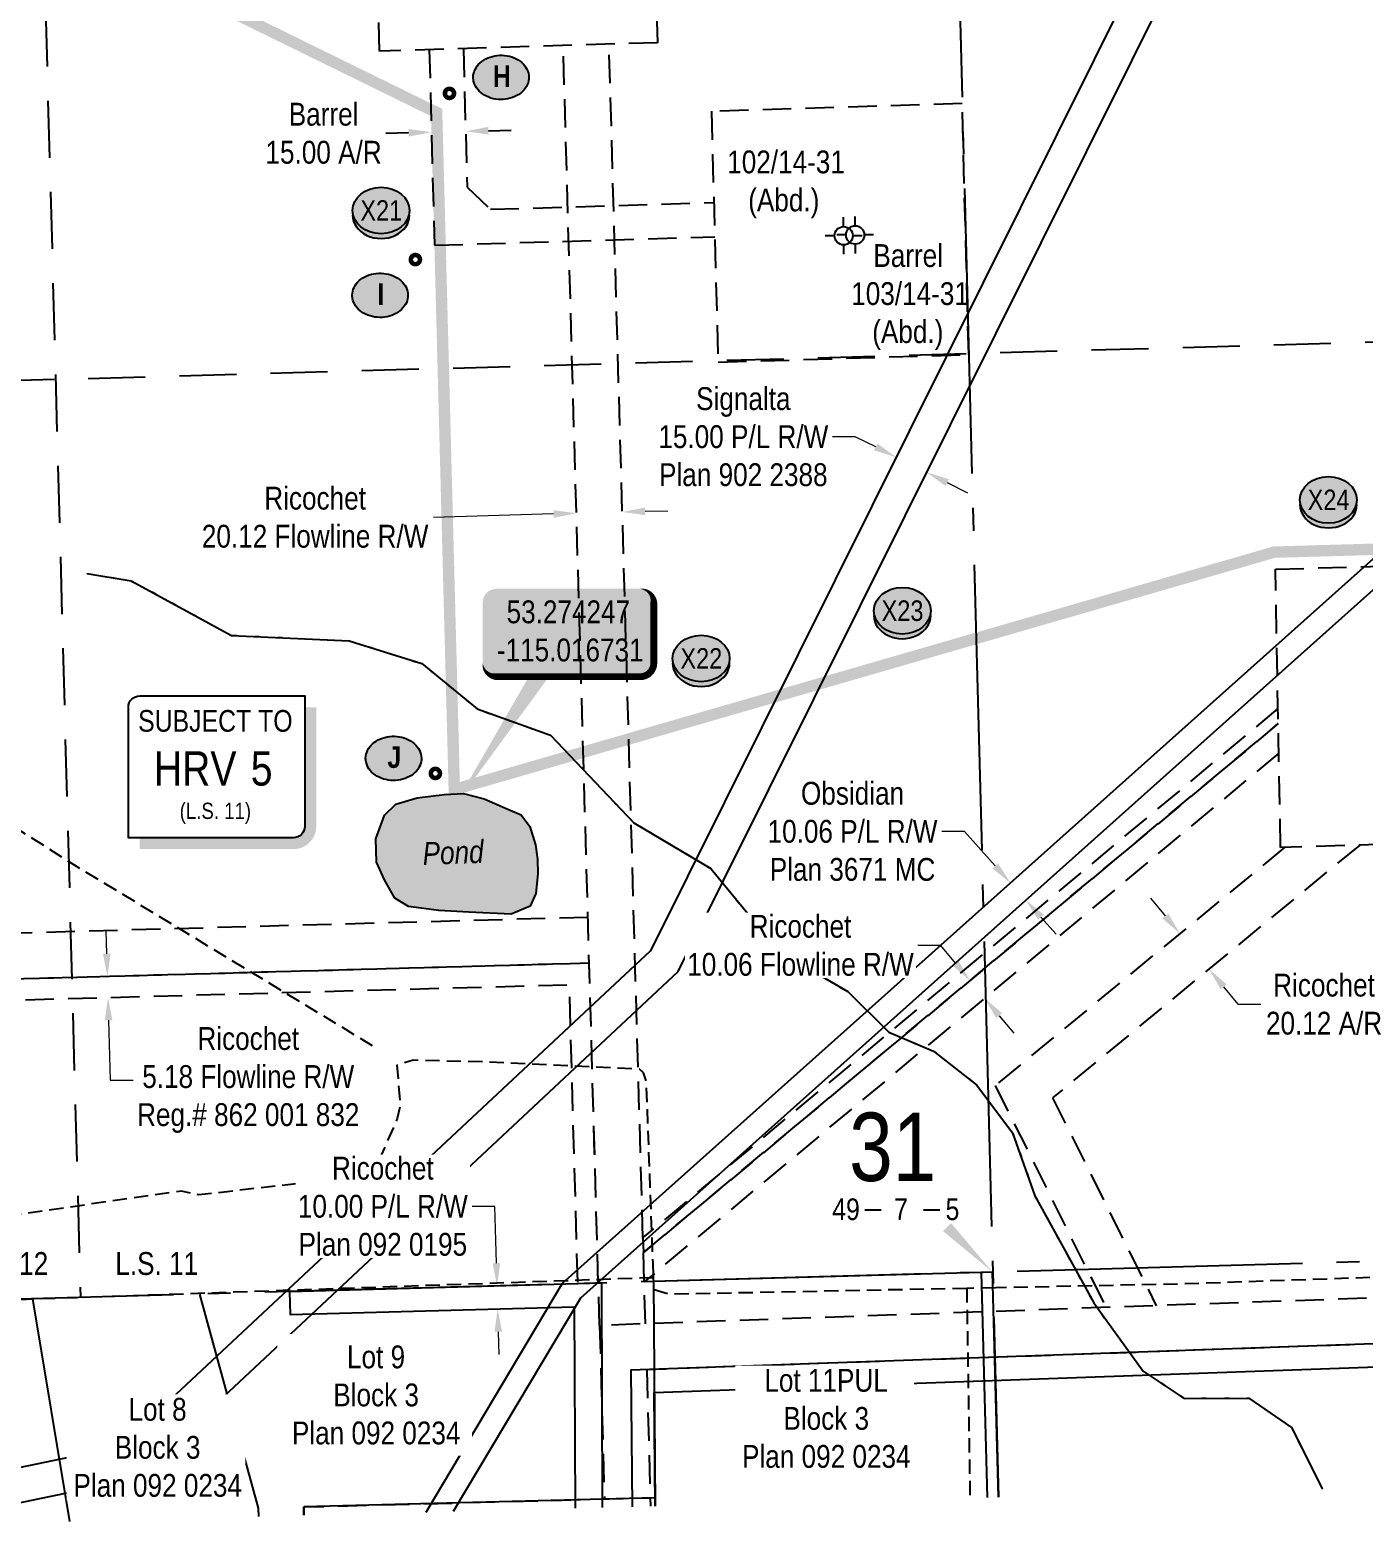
# Model space of a CAD drawing. Extents: x 629055 to 633377, y 5904225 to 5907946.
# Drawn here: x 632059 to 632644, y 5904296 to 5904953 of the extents above; entities that cross this region are included whole.
import ezdxf
from ezdxf.enums import TextEntityAlignment as Align

# ---------------------------------------------------------------- set-up
doc = ezdxf.new("R2010")
doc.units = 0
doc.header["$LTSCALE"] = 5
for name, pattern in [('foc-ACCESSROAD', [3.75, 2.5, -1.25]), ('foc-FLOWLINE', [3.75, 2.5, -1.25]), ('foc-LSD', [8, 5, -3]), ('foc-QUARTERLINE', [33, 25, -3, 2, -3]), ('foc-WHEELTRACKS', [2, 0.4, -1.6]), ('UG_PIPE', [1.875, 1.25, -0.625])]:
    doc.linetypes.add(name, pattern=pattern)
for name, color, linetype in [('10', 1, 'Continuous'), ('9', 3, 'Continuous'), ('AS-PIPE-UG', 44, 'UG_PIPE'), ('C-RW', 13, 'Continuous'), ('CG-NOTES', 7, 'Continuous'), ('CTW', 7, 'Continuous'), ('DETAIL-T', 7, 'Continuous'), ('F-AR', 190, 'foc-ACCESSROAD'), ('F-FLOWLINE', 190, 'foc-FLOWLINE'), ('F-RW', 190, 'Continuous'), ('F-WS', 190, 'foc-ACCESSROAD'), ('F-WS-S', 190, 'Continuous'), ('L-QSEC', 8, 'foc-QUARTERLINE'), ('L-SECLBL', 7, 'Continuous'), ('L-SECTION-LSD', 7, 'foc-LSD'), ('L-TITLEDB', 4, 'Continuous'), ('L-TITLEDB-T', 4, 'Continuous'), ('P-CROSSINGS', 250, 'Continuous'), ('T-WATER', 160, 'Continuous'), ('T-WATER-H', 133, 'Continuous'), ('T-WATER-P3', 160, 'foc-WHEELTRACKS'), ('T-WATER-T', 170, 'Continuous')]:
    doc.layers.add(name, color=color, linetype=linetype)
for name, color, linetype, lineweight in [('C-RW-T', 13, 'Continuous', 9), ('F-AR-T', 190, 'Continuous', 9), ('F-FLOWLINE-T', 190, 'Continuous', 9), ('F-RW-T', 190, 'Continuous', 9), ('F-WS-T', 190, 'Continuous', 9)]:
    doc.layers.add(name, color=color, linetype=linetype, lineweight=lineweight)
for name, color, linetype, true_color in [('P-PROPOSED WL2-1', 7, 'Continuous', 0x05c1ff), ('P-PROPOSED WL2-2', 7, 'Continuous', 0x05c1ff), ('P-PROPOSED-WL2', 7, 'Continuous', 0x05c1ff)]:
    doc.layers.add(name, color=color, linetype=linetype, true_color=true_color)
doc.styles.add('100L', font='ARIALN.TTF', dxfattribs={"height": 11})
doc.styles.add('80', font='ARIALN.TTF', dxfattribs={"height": 10})
doc.styles.add('80CG', font='ARIALN.TTF', dxfattribs={"height": 10})
doc.styles.add('80L', font='ARIALN.TTF', dxfattribs={"height": 10})
doc.styles.add('BOLD', font='ARIALNB.TTF')
doc.styles.add('Crossing', font='ARIALN.TTF', dxfattribs={"height": 10})
doc.styles.add('foc-LtypeFont', font='ARIALN.TTF', dxfattribs={"height": 7.35})
doc.styles.add('HRV', font='ARIALN.TTF', dxfattribs={"height": 3})
doc.styles.add('SIMPLEX', font='ARIALN.TTF')
doc.styles.add('TXT', font='ARIALN.TTF', dxfattribs={"height": 0.2})
doc.linetypes.add('foc-TOPO-flowdirection-NOLINE', pattern='A,0,[">",foc-LtypeFont,S=0.3,R=0,X=0,Y=-0.945],-20,[">",foc-LtypeFont,S=0.3,R=0,X=0,Y=-0.945],0', length=20)
doc.dimstyles.new('Compass 5 000', dxfattribs={"dimscale": 5, "dimtxt": 9, "dimasz": 2, "dimexe": 0.2, "dimexo": 0.0625, "dimgap": 0.5, "dimtad": 0, "dimtih": 1, "dimtoh": 1, "dimzin": 0, "dimdsep": 46, "dimtxsty": '80CG', "dimcen": 0.1, "dimse1": 1, "dimse2": 1, "dimclrd": 256, "dimclrt": 256, "dimaunit": 1, "dimadec": 4, "dimazin": 0, "dimtfac": 0.06, "dimtofl": 0, "dimtmove": 0, "dimatfit": 1, "dimfxl": 0.2, "dimtolj": 1, "dimtzin": 0, "dimlwd": -1, "dimarcsym": 0})

# ---------------------------------------------------------------- blocks, each defined once
blk = doc.blocks.new('L-SECLBL')
at = {"layer": '9', "color": 7}
for p, q in [((-5.08, -27.83), (-12.29, -27.83)), ((20.7, -27.83), (13.5, -27.83))]:
    blk.add_line(p, q, dxfattribs=at)
at = {"layer": '10', "color": 2, "style": 'SIMPLEX'}
blk.add_attdef('SEC', text='', height=30, dxfattribs=at).set_placement((0, 0), align=Align.MIDDLE)
at = {"layer": '10', "color": 5, "style": '80L'}
blk.add_attdef('TWP', text='', height=9.5, dxfattribs=at).set_placement((-14.43, -27.37), align=Align.MIDDLE_RIGHT)
blk.add_attdef('RGE', text='', height=9.5, dxfattribs=at).set_placement((3.62, -27.37), align=Align.MIDDLE_CENTER)
blk.add_attdef('MER', text='', height=9.5, dxfattribs=at).set_placement((23.17, -27.37), align=Align.MIDDLE_LEFT)
blk = doc.blocks.new('HRV')
blk.add_lwpolyline([(-35.14, 31.6), (37.21, 31.6), (37.21, -25.54, -0.414214), (32.21, -30.54), (-40.14, -30.54), (-40.14, 26.6, -0.414214)], format="xyb", close=True)
at = {"const_width": 5, "flags": 128}
blk.add_lwpolyline([(-35.14, -33.04), (32.21, -33.04, 0.414214), (39.71, -25.54), (39.71, 26.6)], format="xyb", dxfattribs=at)
at = {"style": '80L'}
blk.add_text('SUBJECT TO', height=9.5, dxfattribs=at).set_placement((-2.01, 13.06), align=Align.BOTTOM_CENTER)
blk.add_attdef('(N.W.1/4 00)', text='', height=7.12, dxfattribs=at).set_placement((-2.01, -24.45), align=Align.BOTTOM_CENTER)
at = {"layer": 'CTW', "color": 3, "style": 'HRV'}
blk.add_text('HRV', height=15, dxfattribs=at).set_placement((-10.88, -0.18), align=Align.MIDDLE_CENTER)
blk.add_attdef('0', text='', height=15, dxfattribs=at).set_placement((18.28, -0.18), align=Align.MIDDLE_CENTER)
blk = doc.blocks.new('*D661')
at = {"layer": 'F-RW-T', "transparency": 16777216}
for p, q in [((632421.12, 5904775.22), (632411.12, 5904775.22)), ((632430.07, 5904770.76), (632421.12, 5904775.22)), ((632461.39, 5904755.16), (632470.35, 5904750.7))]:
    blk.add_line(p, q, dxfattribs=at)
for points in [[(632430.81, 5904772.26), (632429.32, 5904769.27), (632439.02, 5904766.31)], [(632462.14, 5904756.65), (632460.65, 5904753.67), (632452.44, 5904759.62)]]:
    blk.add_solid(points, dxfattribs=at)
at = {"layer": 'F-RW-T', "transparency": 16777216, "insert": (632372.03, 5904775.22), "char_height": 10, "attachment_point": 5, "style": '80CG'}
blk.add_mtext('\\A1;Signalta\\P15.00 P/L R/W\\PPlan 902 2388', dxfattribs=at)
blk = doc.blocks.new('GABD')
for p, q in [((0, 0.81), (0, 1.62)), ((-0.81, 0), (-1.62, 0)), ((1.62, 0), (0.81, 0)), ((0, -0.81), (0, -1.62))]:
    blk.add_line(p, q)
blk.add_circle((0, 0), 0.8)
blk = doc.blocks.new('*D666')
at = {"layer": 'F-FLOWLINE-T', "transparency": 16777216}
for p, q in [((632288.88, 5904741.43), (632236.26, 5904739.93)), ((632328.98, 5904742.57), (632338.97, 5904742.85))]:
    blk.add_line(p, q, dxfattribs=at)
for points in [[(632288.83, 5904743.09), (632288.93, 5904739.76), (632298.87, 5904741.71)], [(632328.93, 5904744.23), (632329.02, 5904740.9), (632318.98, 5904742.28)]]:
    blk.add_solid(points, dxfattribs=at)
at = {"layer": 'F-FLOWLINE-T', "transparency": 16777216, "insert": (632184.31, 5904739.93), "char_height": 10, "attachment_point": 5, "style": '80CG'}
blk.add_mtext('\\A1;Ricochet\\P20.12 Flowline R/W', dxfattribs=at)
blk = doc.blocks.new('*D668')
at = {"layer": 'F-AR-T', "transparency": 16777216}
for p, q in [((632557.06, 5904565.29), (632550.71, 5904573.02)), ((632582.53, 5904534.31), (632588.89, 5904526.58)), ((632588.89, 5904526.58), (632598.89, 5904526.58))]:
    blk.add_line(p, q, dxfattribs=at)
for points in [[(632558.35, 5904566.35), (632555.77, 5904564.23), (632563.41, 5904557.57)], [(632583.82, 5904535.37), (632581.25, 5904533.25), (632576.18, 5904542.03)]]:
    blk.add_solid(points, dxfattribs=at)
at = {"layer": 'F-AR-T', "transparency": 16777216, "insert": (632626.62, 5904526.58), "char_height": 10, "attachment_point": 5, "style": '80CG'}
blk.add_mtext('\\A1;Ricochet\\P20.12 A/R', dxfattribs=at)
blk = doc.blocks.new('*D671')
at = {"layer": 'F-WS-S', "transparency": 16777216}
for p, q in [((632260.28, 5904909.34), (632270.28, 5904909.6)), ((632225.3, 5904908.42), (632215.3, 5904908.16))]:
    blk.add_line(p, q, dxfattribs=at)
for points in [[(632225.26, 5904910.09), (632225.34, 5904906.76), (632235.3, 5904908.68)], [(632260.24, 5904911), (632260.33, 5904907.67), (632250.29, 5904909.08)]]:
    blk.add_solid(points, dxfattribs=at)
at = {"layer": 'F-WS-S', "transparency": 16777216, "insert": (632188.02, 5904908.16), "char_height": 10, "attachment_point": 5, "style": '80CG'}
blk.add_mtext('\\A1;Barrel\\P15.00 A/R', dxfattribs=at)
blk = doc.blocks.new('*D672')
at = {"layer": 'C-RW-T', "transparency": 16777216}
for p, q in [((632469, 5904602.3), (632459, 5904602.3)), ((632482.47, 5904587.22), (632469, 5904602.3)), ((632502.5, 5904564.8), (632509.16, 5904557.34))]:
    blk.add_line(p, q, dxfattribs=at)
for points in [[(632483.72, 5904588.33), (632481.23, 5904586.1), (632489.14, 5904579.76)], [(632503.74, 5904565.91), (632501.26, 5904563.69), (632495.84, 5904572.26)]]:
    blk.add_solid(points, dxfattribs=at)
at = {"layer": 'C-RW-T', "transparency": 16777216, "insert": (632419.91, 5904602.3), "char_height": 10, "attachment_point": 5, "style": '80CG'}
blk.add_mtext('\\A1;Obsidian\\P10.06 P/L R/W\\PPlan 3671 MC', dxfattribs=at)
blk = doc.blocks.new('*D673')
at = {"layer": 'F-FLOWLINE-T', "transparency": 16777216}
for p, q in [((632458.59, 5904552.37), (632448.59, 5904552.37)), ((632464.99, 5904544.68), (632458.59, 5904552.37)), ((632484.22, 5904521.58), (632490.62, 5904513.9))]:
    blk.add_line(p, q, dxfattribs=at)
for points in [[(632466.27, 5904545.75), (632463.71, 5904543.62), (632471.39, 5904537)], [(632485.5, 5904522.65), (632482.94, 5904520.52), (632477.82, 5904529.27)]]:
    blk.add_solid(points, dxfattribs=at)
at = {"layer": 'F-FLOWLINE-T', "transparency": 16777216, "insert": (632397.1, 5904552.37), "char_height": 10, "attachment_point": 5, "style": '80CG', "bg_fill": 3, "box_fill_scale": 1.1, "bg_fill_color": 256, "bg_fill_true_color": 13158600, "bg_fill_transparency": 0}
blk.add_mtext('\\A1;Ricochet\\P10.06 Flowline R/W', dxfattribs=at)
blk = doc.blocks.new('*D704')
at = {"layer": 'F-RW-T', "transparency": 16777216}
for p, q in [((632263.09, 5904438.04), (632253.09, 5904438.04)), ((632263.78, 5904413.2), (632263.09, 5904438.04)), ((632264.61, 5904383.14), (632264.89, 5904373.15))]:
    blk.add_line(p, q, dxfattribs=at)
for points in [[(632265.45, 5904413.24), (632262.11, 5904413.15), (632264.06, 5904403.2)], [(632266.28, 5904383.19), (632262.95, 5904383.1), (632264.34, 5904393.14)]]:
    blk.add_solid(points, dxfattribs=at)
at = {"layer": 'F-RW-T', "transparency": 16777216, "insert": (632214, 5904438.04), "char_height": 10, "attachment_point": 5, "style": '80CG', "bg_fill": 3, "box_fill_scale": 1.1, "bg_fill_color": 256, "bg_fill_true_color": 13158600, "bg_fill_transparency": 0}
blk.add_mtext('\\A1;Ricochet\\P10.00 P/L R/W\\PPlan 092 0195', dxfattribs=at)
blk = doc.blocks.new('AA')
at = {"const_width": 4}
blk.add_lwpolyline([(-1, 0, 1), (1, 0, 1)], format="xyb", close=True, dxfattribs=at)
blk.add_circle((0, 0), 2)
blk = doc.blocks.new('Route_Letters')
h = blk.add_hatch(color=255)
h.dxf.hatch_style = 1
edge = h.paths.add_edge_path()
edge.add_ellipse((-0.12, 0.46), major_axis=(-11.97, 0), ratio=0.789318, start_angle=0, end_angle=360)
at = {"color": 5}
blk.add_open_spline([(-12.34, 0.46), (-12.34, -0.25), (-12.24, -0.97), (-11.72, -2.79), (-11.14, -3.88), (-9.56, -5.81), (-8.54, -6.66), (-6.22, -8.02), (-4.9, -8.54), (-2.12, -9.17), (-0.66, -9.3), (2.22, -9.13), (3.64, -8.84), (6.27, -7.89), (7.48, -7.22), (9.54, -5.6), (10.38, -4.64), (11.6, -2.54), (11.97, -1.4), (12.18, 0.91), (12.02, 2.08), (11.2, 4.3), (10.54, 5.35), (8.8, 7.2), (7.72, 7.99), (5.29, 9.24), (3.93, 9.68), (1.11, 10.18), (-0.35, 10.23), (-3.22, 9.91), (-4.61, 9.55), (-7.16, 8.47), (-8.32, 7.75), (-10.24, 6.02), (-11, 5.02), (-12.05, 2.86), (-12.32, 1.7), (-12.34, 0.52), (-12.34, 0.49), (-12.34, 0.46)], degree=3, knots=[0, 0, 0, 0, 0.219529, 0.219529, 0.575727, 0.575727, 0.931924, 0.931924, 1.288121, 1.288121, 1.644318, 1.644318, 2.000515, 2.000515, 2.356712, 2.356712, 2.712909, 2.712909, 3.069107, 3.069107, 3.425304, 3.425304, 3.781501, 3.781501, 4.137698, 4.137698, 4.493895, 4.493895, 4.850092, 4.850092, 5.20629, 5.20629, 5.562487, 5.562487, 5.918684, 5.918684, 6.274881, 6.274881, 6.283185, 6.283185, 6.283185, 6.283185], dxfattribs=at)
at = {"color": 14, "style": 'BOLD'}
blk.add_attdef('A', text='', height=9.5, dxfattribs=at).set_placement((0.22, 0.98), align=Align.MIDDLE)
blk = doc.blocks.new('*D733')
at = {"layer": 'F-FLOWLINE-T', "transparency": 16777216}
for p, q in [((632092.97, 5904548.72), (632092.69, 5904558.72)), ((632093.77, 5904519.59), (632094.5, 5904493.42)), ((632094.5, 5904493.42), (632104.5, 5904493.42))]:
    blk.add_line(p, q, dxfattribs=at)
for points in [[(632094.63, 5904548.77), (632091.3, 5904548.67), (632093.24, 5904538.72)], [(632095.44, 5904519.64), (632092.11, 5904519.55), (632093.5, 5904529.59)]]:
    blk.add_solid(points, dxfattribs=at)
at = {"layer": 'F-FLOWLINE-T', "transparency": 16777216, "insert": (632154.99, 5904493.42), "char_height": 10, "attachment_point": 5, "style": '80CG'}
blk.add_mtext('\\A1;Ricochet\\P5.18 Flowline R/W\\PReg.# 862 001 832', dxfattribs=at)
blk = doc.blocks.new('xing2')
h = blk.add_hatch(color=50)
h.dxf.hatch_style = 1
edge = h.paths.add_edge_path()
edge.add_ellipse((0, 0), major_axis=(-12.5, 0), ratio=0.816297, start_angle=0, end_angle=360)
h = blk.add_hatch(color=250)
h.dxf.hatch_style = 1
edge = h.paths.add_edge_path()
edge.add_ellipse((0, -2.05), major_axis=(-12.5, 0), ratio=0.816297, start_angle=0, end_angle=180)
edge.add_line((12.5, -2.05), (12.5, 0))
edge.add_ellipse((0, 0), major_axis=(-12.5, 0), ratio=0.816297, start_angle=0, end_angle=180, ccw=False)
edge.add_line((-12.5, 0), (-12.5, -2.05))
at = {"color": 250}
blk.add_ellipse((0, 0), major_axis=(-12.5, 0), ratio=0.816297, dxfattribs=at)
blk.add_ellipse((0, -2.05), major_axis=(-12.5, 0), ratio=0.816297, start_param=0, end_param=3.141593, dxfattribs=at)
at = {"color": 250, "style": 'Crossing'}
blk.add_attdef('CROSSING', text='', height=9, dxfattribs=at).set_placement((0.09, 0.02), align=Align.MIDDLE_CENTER)
at = {"color": 250, "style": 'Crossing', "flags": 1}
for tag, p in [('OWNER', (0.09, -12.49)), ('DESCRIPTION', (0.09, -25.77)), ('LOCATION', (0.09, -39.3)), ('DWG_REF', (0.09, -52.84))]:
    blk.add_attdef(tag, text='', height=9, dxfattribs=at).set_placement(p, align=Align.MIDDLE_CENTER)
blk = doc.blocks.new('*U761')
h = blk.add_hatch(color=254)
edge = h.paths.add_edge_path()
edge.add_line((-31.5, -20), (31.5, -20))
edge.add_arc((31.5, -14), 6, 270, 360)
edge.add_line((37.5, -14), (37.5, 12.5))
edge.add_arc((31.5, 12.5), 6, 0, 90)
edge.add_line((31.5, 18.5), (-31.5, 18.5))
edge.add_arc((-31.5, 12.5), 6, 90, 180)
edge.add_line((-37.5, 12.5), (-37.5, -14))
edge.add_arc((-31.5, -14), 6, 180, 270)
at = {"color": 1, "flags": 128}
blk.add_lwpolyline([(-31.5, -20, 3, 3, 0), (31.5, -20, 3, 3, 0.414214), (37.5, -14, 3, 3, 0), (37.5, 12.5, 3, 0, 0.414214), (31.5, 18.5, 0, 0, 0), (-31.5, 18.5, 0, 0, 0.414214), (-37.5, 12.5, 0, 0, 0), (-37.5, -14, 0, 3, 0.414214)], format="xyseb", close=True, dxfattribs=at)
blk.add_lwpolyline([(-49.77, -76.41, 0, 10, 0), (0, 0, 5, 5, 0)], format="xyseb", dxfattribs=at)
at = {"color": 1, "style": '80'}
blk.add_attdef('ENTER_TEXT_001', (-35.99, -5), '', height=10, dxfattribs=at)

msp = doc.modelspace()

# ---------------------------------------------------------------- hatches: boundary and pattern name
at = {"layer": 'T-WATER-H'}
h = msp.add_hatch(color=256, dxfattribs=at)
h.dxf.hatch_style = 1
h.paths.add_polyline_path([(632249.412, 5904618.878), (632258.449, 5904616.581), (632268.866, 5904612.142), (632274.687, 5904609.539), (632278.372, 5904604.489), (632280.856, 5904596.419), (632281.787, 5904590.212), (632281.909, 5904583.73), (632281.01, 5904575.157), (632278.526, 5904569.571), (632270.254, 5904566.113), (632251.709, 5904566.981), (632238.536, 5904567.746), (632225.209, 5904569.431), (632219.235, 5904573.105), (632214.793, 5904581.065), (632211.269, 5904588.873), (632210.872, 5904599.081), (632214.682, 5904609.414), (632219.758, 5904614.33), (632229.039, 5904617.041), (632240.987, 5904618.571)])

# ---------------------------------------------------------------- linework, layer by layer
at = {"layer": 'AS-PIPE-UG'}
for p, q in [((632332.695, 5904406.778), (632332.603, 5904408.749)), ((632469.955, 5904402.124), (632471.385, 5904310.336)), ((632482.515, 5904402.377), (632469.956, 5904402.124))]:
    msp.add_line(p, q, dxfattribs=at)
at = {"layer": 'AS-PIPE-UG', "flags": 128}
for points in [[(632332.603, 5904408.749), (632332.455, 5904411.936), (632332.445, 5904413.117), (632329.553, 5904492.463), (632328.231, 5904496.571), (632326.543, 5904498.123), (632259.06, 5904501.34), (632227.237, 5904502.057), (632220.182, 5904499.892), (632221.621, 5904482.57), (632220.343, 5904476.488), (632209.373, 5904451.793), (632133.306, 5904443.066), (632125.795, 5904444.726), (631989.018, 5904425.207), (631983.356, 5904427.54), (631972.86, 5904454.839), (631955.878, 5904461.632), (631955.006, 5904478.553), (631942.794, 5904500.411), (631938.45, 5904522.694), (631934.829, 5904573.909), (631925.871, 5904637.19), (631921.967, 5904652.47), (631914.24, 5904655.347), (631889.995, 5904652.739), (631874.704, 5904654.796), (631869.45, 5904657.348), (631864.975, 5904663.64), (631842.995, 5904672.806), (631814.086, 5904677.074), (631804.162, 5904687.491), (631803.53, 5904704.368), (631806.101, 5904716.469), (631817.367, 5904744.158), (631817.483, 5904747.48), (631808.468, 5904751.701), (631725.136, 5904767.696), (631687.231, 5904757.68), (631675.354, 5904760.727), (631661.63, 5904760.632)], [(632209.481, 5904508.412), (632076.47, 5904588.987), (632008.151, 5904632.557), (631831.115, 5904742.597)], [(633301.424, 5904679.802), (633268.182, 5904677.824), (633268.424, 5904657.091), (633272.089, 5904616.403), (633273.664, 5904491.76), (633272.207, 5904439.827), (633266.888, 5904434.192), (633108.47, 5904426.29), (632815.281, 5904412.626), (632563.337, 5904404.006), (632482.515, 5904402.377)], [(632332.695, 5904406.778), (631902.003, 5904391.887), (631896.216, 5904390.594), (631892.026, 5904383.76), (631894.843, 5904369.228), (631913.262, 5904305.781), (631914.676, 5904295.837)], [(632469.955, 5904402.124), (632339.607, 5904399.495), (632332.943, 5904401.448), (632332.695, 5904406.777)]]:
    msp.add_lwpolyline(points, dxfattribs=at)
at = {"layer": 'C-RW', "flags": 128}
msp.add_lwpolyline([(632232.953, 5904304.126), (632292.776, 5904404.345), (632984.233, 5905022.024), (632941.193, 5905222.593), (632951.416, 5905222.889), (632995.292, 5905018.419), (632300.629, 5904397.875), (632244.851, 5904304.436)], dxfattribs=at)
at = {"layer": 'F-AR'}
for p, q in [((632308.991, 5904385.891), (632293.046, 5904946.675)), ((632329.093, 5904386.604), (632313.152, 5904947.246)), ((632609.413, 5904595.391), (632482.467, 5904491.017)), ((632642.233, 5904596.337), (632507.618, 5904485.657)), ((632303.908, 5904564.684), (631958.466, 5904555.108)), ((632304.479, 5904544.578), (631959.023, 5904535.002)), ((632482.467, 5904491.017), (632530.98, 5904393.763)), ((632507.618, 5904485.657), (632553.067, 5904394.546))]:
    msp.add_line(p, q, dxfattribs=at)
for points in [[(632234.352, 5904944.85), (632236.592, 5904859.146), (632359.497, 5904862.884)], [(632249.342, 5904945.242), (632250.927, 5904884.585), (632261.181, 5904874.896), (632359.041, 5904877.872)], [(633059.332, 5904323.451), (632963.836, 5904409.113), (632308.991, 5904385.891), (632311.153, 5904309.857)], [(633027.68, 5904324.824), (632956.443, 5904388.724), (632329.665, 5904366.498), (632331.26, 5904310.377)]]:
    msp.add_lwpolyline(points, dxfattribs=at)
at = {"layer": 'F-FLOWLINE'}
for p, q in [((632606.55, 5904649.541), (632328.207, 5904417.776)), ((632606.789, 5904636.654), (632328.57, 5904404.992))]:
    msp.add_line(p, q, dxfattribs=at)
msp.add_lwpolyline([(632606.427, 5904656.177), (632328.019, 5904424.358), (632328.207, 5904417.776), (632606.55, 5904649.541)], dxfattribs=at)
at = {"layer": 'F-RW', "flags": 128}
for points in [[(632310.339, 5904306.142), (632309.991, 5904404.476), (632173.113, 5904400.68), (632173.39, 5904390.686), (632297.888, 5904394.003), (632298.333, 5904305.829)], [(632333.409, 5904306.742), (632333.016, 5904356.554), (632966.527, 5904379.02), (633065.703, 5904391.076), (633272.68, 5904396.963), (633272.384, 5904407.014), (633064.951, 5904401.115), (632965.74, 5904389.054), (632322.775, 5904366.254), (632323.281, 5904306.479)]]:
    msp.add_lwpolyline(points, dxfattribs=at)
at = {"layer": 'F-WS'}
for points in [[(632208.872, 5905066.012), (632330.696, 5905069.717), (632334.401, 5904947.893), (632212.577, 5904944.188)], [(632467.975, 5904921.19), (632358.06, 5904917.848), (632360.934, 5904807.92), (632470.849, 5904811.262)], [(632727.131, 5904720.715), (632729.392, 5904598.848), (632607.556, 5904595.337), (632605.295, 5904717.203)]]:
    msp.add_lwpolyline(points, close=True, dxfattribs=at)
at = {"layer": 'F-WS', "flags": 128}
msp.add_lwpolyline([(632179.428, 5904302.732), (632179.331, 5904306.381), (632331.26, 5904310.377), (632331.35, 5904306.689)], dxfattribs=at)
at = {"layer": 'L-QSEC'}
for p, q in [((632460.322, 5905213.922), (632483.936, 5904310.663)), ((633276.849, 5904431.315), (631681.326, 5904387.085))]:
    msp.add_line(p, q, dxfattribs=at)
at = {"layer": 'L-SECLBL', "flags": 128}
msp.add_lwpolyline([(632481.324, 5904409.22, 0, 4.998, 0), (632461.347, 5904428.976, 0, 0, 0)], format="xyseb", dxfattribs=at)
at = {"layer": 'L-SECTION-LSD'}
for p, q in [((632059.595, 5905202.385), (632081.441, 5904398.177)), ((633269.375, 5904834.17), (631670.098, 5904788.968))]:
    msp.add_line(p, q, dxfattribs=at)
at = {"layer": 'L-TITLEDB'}
for p, q in [((632476.33, 5904409.082), (632332.621, 5904405.104)), ((632332.621, 5904405.104), (632333.421, 5904306.743)), ((632481.324, 5904409.22), (632476.33, 5904409.082)), ((632476.33, 5904409.082), (632478.908, 5904310.532)), ((632483.903, 5904310.662), (632481.324, 5904409.22)), ((632060.467, 5904397.508), (632076.662, 5904300.056)), ((632133.673, 5904399.57), (632159.343, 5904305.869)), ((632159.343, 5904305.869), (632159.441, 5904302.212)), ((632333.354, 5904310.432), (632179.331, 5904306.381)), ((632179.331, 5904306.381), (632179.428, 5904302.732))]:
    msp.add_line(p, q, dxfattribs=at)
at = {"layer": 'P-PROPOSED WL2-1', "flags": 128}
msp.add_lwpolyline([(631670.018, 5904978.602, 4.998, 4.998, 0), (632141.277, 5904964.494, 4.998, 4.998, 0), (632235.04, 5904918.53, 4.998, 4.998, 0), (632237.572, 5904917.289, 4.998, 4.998, 0), (632239.09, 5904859.222, 4.998, 4.998, 0), (632245.509, 5904613.709, 0, 0, 0)], format="xyseb", dxfattribs=at)
at = {"layer": 'P-PROPOSED WL2-1', "const_width": 4.998, "flags": 128}
msp.add_lwpolyline([(632245.327, 5904620.686), (632474.266, 5904686.93)], dxfattribs=at)
at = {"layer": 'P-PROPOSED WL2-2', "const_width": 4.998, "flags": 128}
msp.add_lwpolyline([(632474.077, 5904686.875), (632604.761, 5904724.689), (632842.064, 5904731.528)], dxfattribs=at)
at = {"layer": 'P-PROPOSED-WL2', "const_width": 4.998, "flags": 128}
for points in [[(631670.018, 5904978.602), (632141.277, 5904964.494), (632235.04, 5904918.53)], [(632239.09, 5904859.222), (632245.509, 5904613.709)], [(632245.327, 5904620.686), (632604.761, 5904724.689), (632842.064, 5904731.528)]]:
    msp.add_lwpolyline(points, dxfattribs=at)
at = {"layer": 'T-WATER', "flags": 128}
msp.add_lwpolyline([(632249.412, 5904618.878), (632258.449, 5904616.581), (632268.866, 5904612.142), (632274.687, 5904609.539), (632278.372, 5904604.489), (632280.856, 5904596.419), (632281.787, 5904590.212), (632281.909, 5904583.73), (632281.01, 5904575.157), (632278.526, 5904569.571), (632270.254, 5904566.113), (632251.709, 5904566.981), (632238.536, 5904567.746), (632225.209, 5904569.431), (632219.235, 5904573.105), (632214.793, 5904581.065), (632211.269, 5904588.873), (632210.872, 5904599.081), (632214.682, 5904609.414), (632219.758, 5904614.33), (632229.039, 5904617.041), (632240.987, 5904618.571)], close=True, dxfattribs=at)
at = {"layer": 'T-WATER-P3', "flags": 128}
msp.add_lwpolyline([(632084.17, 5904715.386), (632103.693, 5904712.114), (632147.621, 5904688.232), (632199.231, 5904685.886), (632231.086, 5904675.844), (632255.306, 5904655.976), (632287.534, 5904644.45), (632324.042, 5904606.101), (632357.728, 5904586.084), (632377.329, 5904562.247), (632395.869, 5904544.962), (632417.797, 5904532.193), (632435.759, 5904514.43), (632455.377, 5904506.056), (632474.401, 5904491.199), (632490.109, 5904470.326), (632499.833, 5904442.712), (632525.64, 5904395.745), (632547.334, 5904365.849), (632565.316, 5904353.944), (632593.686, 5904354.095), (632612.318, 5904341.17), (632625.752, 5904314.483), (632625.985, 5904314.362)], dxfattribs=at)
at = {"layer": 'T-WATER-P3', "linetype": 'foc-TOPO-flowdirection-NOLINE', "flags": 128}
msp.add_lwpolyline([(632084.17, 5904715.386), (632103.693, 5904712.114), (632147.621, 5904688.232), (632199.231, 5904685.886), (632231.086, 5904675.844), (632255.306, 5904655.976), (632287.534, 5904644.45), (632324.042, 5904606.101), (632357.728, 5904586.084), (632377.329, 5904562.247), (632395.869, 5904544.962), (632417.797, 5904532.193), (632435.759, 5904514.43), (632455.377, 5904506.056), (632474.401, 5904491.199), (632490.109, 5904470.326), (632499.833, 5904442.712), (632525.64, 5904395.745), (632547.334, 5904365.849), (632565.316, 5904353.944), (632593.686, 5904354.095), (632612.318, 5904341.17), (632625.752, 5904314.483), (632625.985, 5904314.362)], dxfattribs=at)

# ---------------------------------------------------------------- block references
at = {"layer": 'CG-NOTES', "color": 1, "xscale": 0.999678, "yscale": 0.999678, "zscale": 0.999678}
for p, values in [((632265.939, 5904932.216), {'A': 'H'}), ((632212.918, 5904836.75), {'A': 'I'}), ((632218.804, 5904633.865), {'A': 'J'})]:
    msp.add_blockref('Route_Letters', p, dxfattribs=at).add_auto_attribs(values)
for p in [(632243.195, 5904925.692), (632228.261, 5904852.863), (632237.028, 5904627.752)]:
    msp.add_blockref('AA', p, dxfattribs=at)
at = {"layer": 'CG-NOTES'}
msp.add_blockref('HRV', (632142.589, 5904630.106), dxfattribs=at).add_auto_attribs({'(N.W.1/4 00)': '(L.S. 11)', '0': '5'})
at = {"layer": 'DETAIL-T', "color": 2}
ref = msp.add_blockref('*U761', (632295.283, 5904690.12), dxfattribs=at)
ref.add_attrib('ENTER_TEXT_001', '53.274247', (632268.25, 5904693.539), dxfattribs={"layer": '0', "color": 1, "height": 10, "style": '80'})
ref.add_attrib('ENTER_TEXT_002', '-115.016731', (632263.994, 5904676.831), dxfattribs={"layer": '0', "color": 1, "height": 10, "style": '80'})
at = {"layer": 'F-WS-S', "color": 5, "xscale": 4.99839, "yscale": 4.99839, "zscale": 4.99839}
for p in [(632416.004, 5904863.305), (632421.065, 5904863.668)]:
    msp.add_blockref('GABD', p, dxfattribs=at)
at = {"layer": 'L-SECLBL', "color": 6, "xscale": 0.999678, "yscale": 0.999678, "zscale": 0.999678}
msp.add_blockref('L-SECLBL', (632437.536, 5904464.155), dxfattribs=at).add_auto_attribs({'SEC': '31', 'TWP': '49', 'RGE': '7', 'MER': '5'})
at = {"layer": 'P-CROSSINGS', "color": 6, "xscale": 0.999678, "yscale": 0.999678, "zscale": 0.999678}
for p, values in [((632213.216, 5904874.373), {'CROSSING': 'X21'}), ((632628.513, 5904747.579), {'CROSSING': 'X24'}), ((632441.731, 5904699.026), {'CROSSING': 'X23'}), ((632353.529, 5904678.096), {'CROSSING': 'X22'})]:
    msp.add_blockref('xing2', p, dxfattribs=at).add_auto_attribs(values)

# ---------------------------------------------------------------- texts
at = {"layer": 'F-WS-T', "char_height": 9.99678, "attachment_point": 1, "style": '80L'}
for s, insert in [('\\pi-1.7219;102/14-31\\P\\pi7.4941;(Abd.)', (632366.695, 5904900.658)), ('\\pi7.9612;Barrel\\P\\pi-1.7219;103/14-31\\P\\pi7.4941;(Abd.)', (632421.065, 5904859.631))]:
    msp.add_mtext_dynamic_manual_height_columns(s, width=44.78767, gutter_width=50.016, heights=[0], dxfattribs=dict(at, insert=insert))
at = {"layer": 'T-WATER-T', "insert": (632244.608, 5904598.081), "char_height": 9.99678, "width": 29.62812, "attachment_point": 2, "rotation": 2.102015, "style": 'TXT'}
msp.add_mtext('{\\fArial Narrow|b0|i1|c0|p34;Pond}', dxfattribs=at)

# ---------------------------------------------------------------- dimensions: what is measured, and where the dimension line sits
at = {"layer": 'C-RW-T', "color": 5}
dim = msp.add_linear_dim(base=(632489.137, 5904579.757), p1=(632463.854, 5904543.685), p2=(632457.153, 5904551.186), angle=131.774938, text='Obsidian\\P10.06 P/L R/W\\PPlan 3671 MC', dimstyle='Compass 5 000', dxfattribs=at)
dim.commit()
dim.dimension.update_dxf_attribs({"geometry": '*D672', "text_midpoint": (632419.914, 5904602.299), "dimtype": 161})
at = {"layer": 'F-AR-T', "color": 5}
dim = msp.add_aligned_dim(p1=(632566.241, 5904559.895), p2=(632579.014, 5904544.359), distance=-3.665, text='Ricochet\\P20.12 A/R', dimstyle='Compass 5 000', dxfattribs=at)
dim.commit()
dim.dimension.update_dxf_attribs({"geometry": '*D668', "text_midpoint": (632626.621, 5904526.582)})
at = {"layer": 'F-FLOWLINE-T', "color": 5}
dim = msp.add_linear_dim(base=(632298.874, 5904741.711), p1=(632319.694, 5904717.148), p2=(632299.589, 5904716.576), angle=181.628678, text='Ricochet\\P20.12 Flowline R/W', dimstyle='Compass 5 000', dxfattribs=at)
dim.commit()
dim.dimension.update_dxf_attribs({"geometry": '*D666', "text_midpoint": (632184.312, 5904739.931), "dimtype": 161})
at = {"layer": 'F-FLOWLINE-T', "color": 6}
dim = msp.add_linear_dim(base=(632093.497, 5904529.589), p1=(632006.897, 5904536.329), p2=(632007.15, 5904527.196), angle=271.587887, text='Ricochet\\P5.18 Flowline R/W\\PReg.# 862 001 832', dimstyle='Compass 5 000', dxfattribs=at)
dim.commit()
dim.dimension.update_dxf_attribs({"geometry": '*D733', "text_midpoint": (632154.987, 5904493.416), "dimtype": 161})
at = {"layer": 'F-RW-T', "color": 5}
dim = msp.add_linear_dim(base=(632439.018, 5904766.306), p1=(632426.654, 5904707.848), p2=(632413.229, 5904714.536), angle=153.51966, text='Signalta\\P15.00 P/L R/W\\PPlan 902 2388', dimstyle='Compass 5 000', dxfattribs=at)
dim.commit()
dim.dimension.update_dxf_attribs({"geometry": '*D661', "text_midpoint": (632372.03, 5904775.224), "dimtype": 161})
at = {"layer": 'F-WS-S', "color": 5}
dim = msp.add_aligned_dim(p1=(632250.091, 5904916.567), p2=(632235.101, 5904916.175), distance=7.493, text='Barrel\\P15.00 A/R', dimstyle='Compass 5 000', dxfattribs=at)
dim.commit()
dim.dimension.update_dxf_attribs({"geometry": '*D671', "text_midpoint": (632188.022, 5904908.162)})

# ---------------------------------------------------------------- next in the draw order: texts
at = {"layer": 'L-SECTION-LSD', "char_height": 10, "attachment_point": 1, "style": '100L', "bg_fill": 3, "box_fill_scale": 1.5, "bg_fill_color": 256, "bg_fill_transparency": 0}
for s, width, insert in [('\\pi2.2396;L.S. 12', 37.12368, (632028.752, 5904418.021)), ('L.S. 11', 36.46124, (632096.712, 5904418.021))]:
    msp.add_mtext_dynamic_manual_height_columns(s, width=width, gutter_width=55.018, heights=[0], dxfattribs=dict(at, insert=insert))

# ---------------------------------------------------------------- next in the draw order: linework, layer by layer
at = {"layer": 'F-FLOWLINE', "flags": 128}
msp.add_lwpolyline([(632308.463, 5904404.47), (632304.479, 5904544.578), (631974.253, 5904535.424), (631974.506, 5904526.291), (632295.606, 5904535.192), (632299.33, 5904404.21)], dxfattribs=at)
at = {"layer": 'F-RW', "flags": 128}
msp.add_lwpolyline([(632006.478, 5904298.228), (632105.787, 5904318.871), (632343.511, 5904540.943), (632621.932, 5905099.858), (632618.7, 5905213.314), (632603.711, 5905212.881), (632606.833, 5905103.18), (632331.287, 5904550.045), (632098.636, 5904332.726), (631922.194, 5904296.033)], dxfattribs=at)

# ---------------------------------------------------------------- next in the draw order: texts
at = {"layer": 'L-TITLEDB-T', "char_height": 9.9968, "attachment_point": 1, "style": '80L', "bg_fill": 3, "box_fill_scale": 1.15, "bg_fill_color": 256, "bg_fill_true_color": 256, "bg_fill_transparency": 0}
for s, insert in [('\\pi11.23;Lot 11PUL\\P\\pi19.58;Block 3\\P\\pi1.4511;Plan 092 0234', (632370.029, 5904366.838)), ('\\pi25.594;Lot 8\\P\\pi19.58;Block 3\\P\\pi1.4511;Plan 092 0234', (632076.919, 5904354.148))]:
    msp.add_mtext_dynamic_manual_height_columns(s, width=75.32778, gutter_width=50.016, heights=[0], dxfattribs=dict(at, insert=insert))

# ---------------------------------------------------------------- next in the draw order: dimensions: what is measured, and where the dimension line sits
at = {"layer": 'F-FLOWLINE-T', "color": 5}
dim = msp.add_linear_dim(base=(632471.388, 5904536.997), p1=(632414.496, 5904476.539), p2=(632408.061, 5904484.267), angle=129.782802, text='Ricochet\\P10.06 Flowline R/W', dimstyle='Compass 5 000', override={"dimtfill": 1}, dxfattribs=at)
dim.commit()
dim.dimension.update_dxf_attribs({"geometry": '*D673', "text_midpoint": (632397.097, 5904552.367), "dimtype": 161})
at = {"layer": 'F-RW-T', "color": 5}
dim = msp.add_linear_dim(base=(632264.057, 5904403.202), p1=(632236.971, 5904392.38), p2=(632236.691, 5904402.443), angle=91.588561, text='Ricochet\\P10.00 P/L R/W\\PPlan 092 0195', dimstyle='Compass 5 000', override={"dimtfill": 1}, dxfattribs=at)
dim.commit()
dim.dimension.update_dxf_attribs({"geometry": '*D704', "text_midpoint": (632214.005, 5904438.042), "dimtype": 161})

# ---------------------------------------------------------------- next in the draw order: texts
at = {"layer": 'L-TITLEDB-T', "insert": (632172.696, 5904377.109), "char_height": 9.9968, "attachment_point": 1, "style": '80L', "bg_fill": 2}
msp.add_mtext_dynamic_manual_height_columns('\\pi25.594;Lot 9\\P\\pi19.58;Block 3\\P\\pi1.4511;Plan 092 0234', width=75.32778, gutter_width=50.016, heights=[0], dxfattribs=at)

doc.saveas('drawing.dxf')
